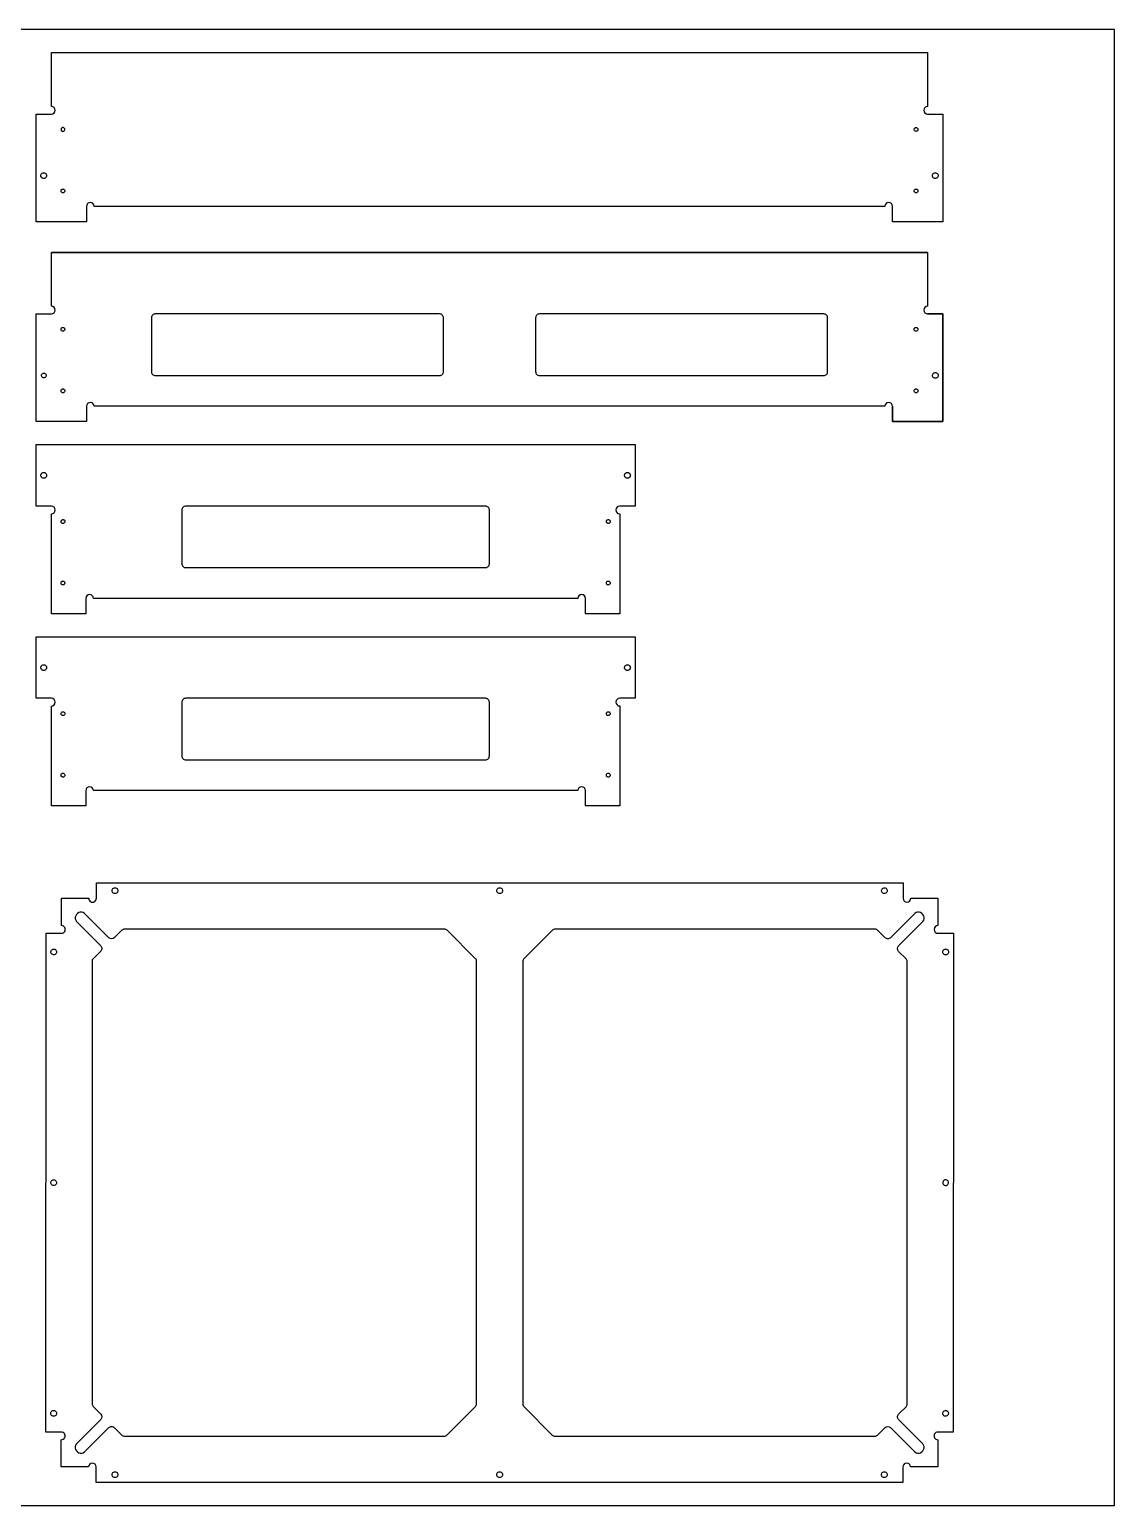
# Model space of a CAD drawing. Header units: inches. Extents: x -747 to 373, y -841 to -415.
# Drawn here: x -565.46 to -530.17, y -614.31 to -566.31 of the extents above; entities that cross this region are included whole.
import ezdxf

# ---------------------------------------------------------------- set-up
doc = ezdxf.new("R2010")
doc.units = ezdxf.units.IN
doc.header["$MEASUREMENT"] = 0
for name, color, linetype in [('T_ANNO', 6, 'Continuous'), ('T_CUT_HOLE_1_8_INCH', 1, 'Continuous'), ('T_CUT_HOLE_3_16_INCH', 2, 'Continuous'), ('T_CUT_THRU', 7, 'Continuous')]:
    doc.layers.add(name, color=color, linetype=linetype)

msp = doc.modelspace()

# ---------------------------------------------------------------- linework, layer by layer
for points in [[(-563.611, -578.564), (-563.611, -579.064), (-565.249, -579.064), (-565.249, -575.564), (-564.749, -575.564)], [(-537.388, -578.564), (-537.388, -579.064), (-535.751, -579.064), (-535.751, -575.564), (-536.251, -575.564)]]:
    msp.add_lwpolyline(points)
at = {"layer": 'T_ANNO'}
msp.add_lwpolyline([(-626.171, -614.314), (-530.171, -614.314), (-530.171, -566.314), (-626.171, -566.314)], close=True, dxfattribs=at)
at = {"layer": 'T_CUT_HOLE_1_8_INCH'}
for points in [[(-564.358, -569.624), (-564.343, -569.618), (-564.33, -569.608), (-564.32, -569.595), (-564.313, -569.58), (-564.311, -569.564), (-564.313, -569.547), (-564.32, -569.532), (-564.33, -569.519), (-564.343, -569.509), (-564.358, -569.503), (-564.374, -569.501), (-564.39, -569.503), (-564.405, -569.509), (-564.418, -569.519), (-564.428, -569.532), (-564.434, -569.547), (-564.436, -569.564), (-564.434, -569.58), (-564.428, -569.595), (-564.418, -569.608), (-564.405, -569.618), (-564.39, -569.624), (-564.374, -569.626)], [(-536.566, -569.58), (-536.572, -569.595), (-536.582, -569.608), (-536.595, -569.618), (-536.61, -569.624), (-536.626, -569.626), (-536.642, -569.624), (-536.657, -569.618), (-536.67, -569.608), (-536.68, -569.595), (-536.686, -569.58), (-536.688, -569.564), (-536.686, -569.547), (-536.68, -569.532), (-536.67, -569.519), (-536.657, -569.509), (-536.642, -569.503), (-536.626, -569.501), (-536.61, -569.503), (-536.595, -569.509), (-536.582, -569.519), (-536.572, -569.532), (-536.566, -569.547), (-536.563, -569.564)], [(-564.313, -571.58), (-564.32, -571.595), (-564.33, -571.608), (-564.343, -571.618), (-564.358, -571.624), (-564.374, -571.626), (-564.39, -571.624), (-564.405, -571.618), (-564.418, -571.608), (-564.428, -571.595), (-564.434, -571.58), (-564.436, -571.564), (-564.434, -571.547), (-564.428, -571.532), (-564.418, -571.519), (-564.405, -571.509), (-564.39, -571.503), (-564.374, -571.501), (-564.358, -571.503), (-564.343, -571.509), (-564.33, -571.519), (-564.32, -571.532), (-564.313, -571.547), (-564.311, -571.564)], [(-536.686, -571.547), (-536.68, -571.532), (-536.67, -571.519), (-536.657, -571.509), (-536.642, -571.503), (-536.626, -571.501), (-536.61, -571.503), (-536.595, -571.509), (-536.582, -571.519), (-536.572, -571.532), (-536.566, -571.547), (-536.563, -571.564), (-536.566, -571.58), (-536.572, -571.595), (-536.582, -571.608), (-536.595, -571.618), (-536.61, -571.624), (-536.626, -571.626), (-536.642, -571.624), (-536.657, -571.618), (-536.67, -571.608), (-536.68, -571.595), (-536.686, -571.58), (-536.688, -571.564)], [(-564.313, -576.08), (-564.32, -576.095), (-564.33, -576.108), (-564.343, -576.118), (-564.358, -576.124), (-564.374, -576.126), (-564.39, -576.124), (-564.405, -576.118), (-564.418, -576.108), (-564.428, -576.095), (-564.434, -576.08), (-564.436, -576.064), (-564.434, -576.047), (-564.428, -576.032), (-564.418, -576.019), (-564.405, -576.009), (-564.39, -576.003), (-564.374, -576.001), (-564.358, -576.003), (-564.343, -576.009), (-564.33, -576.019), (-564.32, -576.032), (-564.313, -576.047), (-564.311, -576.064)], [(-536.599, -576.12), (-536.615, -576.125), (-536.631, -576.126), (-536.647, -576.122), (-536.662, -576.115), (-536.674, -576.104), (-536.683, -576.09), (-536.687, -576.075), (-536.688, -576.058), (-536.685, -576.042), (-536.677, -576.028), (-536.666, -576.016), (-536.653, -576.007), (-536.637, -576.002), (-536.621, -576.001), (-536.605, -576.005), (-536.59, -576.012), (-536.578, -576.023), (-536.569, -576.037), (-536.564, -576.052), (-536.564, -576.069), (-536.567, -576.085), (-536.575, -576.099), (-536.586, -576.111)], [(-564.313, -578.08), (-564.32, -578.095), (-564.33, -578.108), (-564.343, -578.118), (-564.358, -578.124), (-564.374, -578.126), (-564.39, -578.124), (-564.405, -578.118), (-564.418, -578.108), (-564.428, -578.095), (-564.434, -578.08), (-564.436, -578.064), (-564.434, -578.047), (-564.428, -578.032), (-564.418, -578.019), (-564.405, -578.009), (-564.39, -578.003), (-564.374, -578.001), (-564.358, -578.003), (-564.343, -578.009), (-564.33, -578.019), (-564.32, -578.032), (-564.313, -578.047), (-564.311, -578.064)], [(-536.566, -578.08), (-536.572, -578.095), (-536.582, -578.108), (-536.595, -578.118), (-536.61, -578.124), (-536.626, -578.126), (-536.642, -578.124), (-536.657, -578.118), (-536.67, -578.108), (-536.68, -578.095), (-536.686, -578.08), (-536.688, -578.064), (-536.686, -578.047), (-536.68, -578.032), (-536.67, -578.019), (-536.657, -578.009), (-536.642, -578.003), (-536.626, -578.001), (-536.61, -578.003), (-536.595, -578.009), (-536.582, -578.019), (-536.572, -578.032), (-536.566, -578.047), (-536.563, -578.064)], [(-564.331, -582.359), (-564.345, -582.369), (-564.36, -582.374), (-564.376, -582.376), (-564.392, -582.373), (-564.407, -582.366), (-564.42, -582.356), (-564.429, -582.343), (-564.435, -582.327), (-564.436, -582.311), (-564.433, -582.295), (-564.427, -582.28), (-564.416, -582.268), (-564.403, -582.258), (-564.388, -582.253), (-564.371, -582.251), (-564.355, -582.254), (-564.34, -582.261), (-564.328, -582.271), (-564.318, -582.284), (-564.313, -582.3), (-564.311, -582.316), (-564.314, -582.332), (-564.321, -582.347)], [(-546.689, -582.348), (-546.696, -582.333), (-546.699, -582.317), (-546.698, -582.301), (-546.693, -582.285), (-546.684, -582.272), (-546.671, -582.261), (-546.657, -582.254), (-546.641, -582.251), (-546.624, -582.252), (-546.609, -582.258), (-546.595, -582.267), (-546.585, -582.279), (-546.578, -582.294), (-546.575, -582.31), (-546.576, -582.326), (-546.581, -582.342), (-546.59, -582.355), (-546.603, -582.366), (-546.617, -582.373), (-546.633, -582.376), (-546.65, -582.375), (-546.665, -582.369), (-546.679, -582.36)], [(-564.313, -584.33), (-564.32, -584.345), (-564.33, -584.358), (-564.343, -584.368), (-564.358, -584.374), (-564.374, -584.376), (-564.39, -584.374), (-564.405, -584.368), (-564.418, -584.358), (-564.428, -584.345), (-564.434, -584.33), (-564.436, -584.314), (-564.434, -584.297), (-564.428, -584.282), (-564.418, -584.269), (-564.405, -584.259), (-564.39, -584.253), (-564.374, -584.251), (-564.358, -584.253), (-564.343, -584.259), (-564.33, -584.269), (-564.32, -584.282), (-564.313, -584.297), (-564.311, -584.314)], [(-546.577, -584.33), (-546.583, -584.345), (-546.593, -584.358), (-546.606, -584.368), (-546.621, -584.374), (-546.637, -584.376), (-546.653, -584.374), (-546.668, -584.368), (-546.681, -584.358), (-546.691, -584.345), (-546.697, -584.33), (-546.7, -584.314), (-546.697, -584.297), (-546.691, -584.282), (-546.681, -584.269), (-546.668, -584.259), (-546.653, -584.253), (-546.637, -584.251), (-546.621, -584.253), (-546.606, -584.259), (-546.593, -584.269), (-546.583, -584.282), (-546.577, -584.297), (-546.575, -584.314)], [(-564.331, -588.609), (-564.345, -588.619), (-564.36, -588.624), (-564.376, -588.626), (-564.392, -588.623), (-564.407, -588.616), (-564.42, -588.606), (-564.429, -588.593), (-564.435, -588.577), (-564.436, -588.561), (-564.433, -588.545), (-564.427, -588.53), (-564.416, -588.518), (-564.403, -588.508), (-564.388, -588.503), (-564.371, -588.501), (-564.355, -588.504), (-564.34, -588.511), (-564.328, -588.521), (-564.318, -588.534), (-564.313, -588.55), (-564.311, -588.566), (-564.314, -588.582), (-564.321, -588.597)], [(-546.689, -588.598), (-546.696, -588.583), (-546.699, -588.567), (-546.698, -588.551), (-546.693, -588.535), (-546.684, -588.522), (-546.671, -588.511), (-546.657, -588.504), (-546.641, -588.501), (-546.624, -588.502), (-546.609, -588.508), (-546.595, -588.517), (-546.585, -588.529), (-546.578, -588.544), (-546.575, -588.56), (-546.576, -588.576), (-546.581, -588.592), (-546.59, -588.605), (-546.603, -588.616), (-546.617, -588.623), (-546.633, -588.626), (-546.65, -588.625), (-546.665, -588.619), (-546.679, -588.61)], [(-564.313, -590.58), (-564.32, -590.595), (-564.33, -590.608), (-564.343, -590.618), (-564.358, -590.624), (-564.374, -590.626), (-564.39, -590.624), (-564.405, -590.618), (-564.418, -590.608), (-564.428, -590.595), (-564.434, -590.58), (-564.436, -590.564), (-564.434, -590.547), (-564.428, -590.532), (-564.418, -590.519), (-564.405, -590.509), (-564.39, -590.503), (-564.374, -590.501), (-564.358, -590.503), (-564.343, -590.509), (-564.33, -590.519), (-564.32, -590.532), (-564.313, -590.547), (-564.311, -590.564)], [(-546.577, -590.58), (-546.583, -590.595), (-546.593, -590.608), (-546.606, -590.618), (-546.621, -590.624), (-546.637, -590.626), (-546.653, -590.624), (-546.668, -590.618), (-546.681, -590.608), (-546.691, -590.595), (-546.697, -590.58), (-546.7, -590.564), (-546.697, -590.547), (-546.691, -590.532), (-546.681, -590.519), (-546.668, -590.509), (-546.653, -590.503), (-546.637, -590.501), (-546.621, -590.503), (-546.606, -590.509), (-546.593, -590.519), (-546.583, -590.532), (-546.577, -590.547), (-546.575, -590.564)]]:
    msp.add_lwpolyline(points, close=True, dxfattribs=at)
at = {"layer": 'T_CUT_HOLE_3_16_INCH'}
for points in [[(-564.908, -571.088), (-564.918, -571.11), (-564.932, -571.13), (-564.952, -571.145), (-564.975, -571.154), (-564.999, -571.157), (-565.023, -571.154), (-565.046, -571.145), (-565.065, -571.13), (-565.08, -571.11), (-565.089, -571.088), (-565.093, -571.064), (-565.089, -571.039), (-565.08, -571.017), (-565.065, -570.997), (-565.046, -570.982), (-565.023, -570.973), (-564.999, -570.97), (-564.975, -570.973), (-564.952, -570.982), (-564.932, -570.997), (-564.918, -571.017), (-564.908, -571.039), (-564.905, -571.064)], [(-536.08, -571.113), (-536.091, -571.091), (-536.095, -571.067), (-536.092, -571.043), (-536.084, -571.02), (-536.07, -571), (-536.051, -570.984), (-536.029, -570.974), (-536.005, -570.97), (-535.98, -570.972), (-535.957, -570.981), (-535.937, -570.995), (-535.922, -571.014), (-535.911, -571.036), (-535.907, -571.06), (-535.91, -571.084), (-535.918, -571.107), (-535.932, -571.127), (-535.951, -571.143), (-535.973, -571.153), (-535.997, -571.157), (-536.022, -571.155), (-536.045, -571.146), (-536.065, -571.132)], [(-564.947, -577.619), (-564.963, -577.63), (-564.982, -577.637), (-565.001, -577.639), (-565.021, -577.636), (-565.039, -577.628), (-565.054, -577.615), (-565.066, -577.599), (-565.073, -577.58), (-565.074, -577.561), (-565.071, -577.541), (-565.063, -577.523), (-565.05, -577.508), (-565.034, -577.497), (-565.016, -577.49), (-564.996, -577.488), (-564.977, -577.491), (-564.959, -577.499), (-564.943, -577.512), (-564.932, -577.528), (-564.925, -577.547), (-564.923, -577.566), (-564.926, -577.586), (-564.935, -577.604)], [(-536.091, -577.59), (-536.095, -577.566), (-536.092, -577.541), (-536.083, -577.519), (-536.069, -577.499), (-536.05, -577.483), (-536.027, -577.474), (-536.003, -577.47), (-535.979, -577.472), (-535.956, -577.481), (-535.936, -577.496), (-535.921, -577.515), (-535.911, -577.537), (-535.907, -577.561), (-535.91, -577.586), (-535.919, -577.608), (-535.933, -577.628), (-535.952, -577.644), (-535.975, -577.653), (-535.999, -577.657), (-536.023, -577.655), (-536.046, -577.646), (-536.066, -577.631), (-536.081, -577.612)], [(-564.906, -580.83), (-564.911, -580.846), (-564.918, -580.86), (-564.927, -580.874), (-564.939, -580.885), (-564.952, -580.895), (-564.967, -580.902), (-564.982, -580.906), (-564.999, -580.907), (-565.015, -580.906), (-565.031, -580.902), (-565.046, -580.895), (-565.059, -580.885), (-565.071, -580.874), (-565.08, -580.86), (-565.087, -580.846), (-565.091, -580.83), (-565.093, -580.814), (-565.091, -580.797), (-565.087, -580.781), (-565.08, -580.767), (-565.071, -580.753), (-565.059, -580.742), (-565.046, -580.732), (-565.031, -580.725), (-565.015, -580.721), (-564.999, -580.72), (-564.982, -580.721), (-564.967, -580.725), (-564.952, -580.732), (-564.939, -580.742), (-564.927, -580.753), (-564.918, -580.767), (-564.911, -580.781), (-564.906, -580.797), (-564.905, -580.814)], [(-546.028, -580.906), (-546.044, -580.902), (-546.059, -580.895), (-546.072, -580.885), (-546.084, -580.874), (-546.093, -580.86), (-546.1, -580.846), (-546.104, -580.83), (-546.106, -580.814), (-546.104, -580.797), (-546.1, -580.781), (-546.093, -580.767), (-546.084, -580.753), (-546.072, -580.742), (-546.059, -580.732), (-546.044, -580.725), (-546.028, -580.721), (-546.012, -580.72), (-545.996, -580.721), (-545.98, -580.725), (-545.965, -580.732), (-545.952, -580.742), (-545.94, -580.753), (-545.931, -580.767), (-545.924, -580.781), (-545.92, -580.797), (-545.918, -580.814), (-545.92, -580.83), (-545.924, -580.846), (-545.931, -580.86), (-545.94, -580.874), (-545.952, -580.885), (-545.965, -580.895), (-545.98, -580.902), (-545.996, -580.906), (-546.012, -580.907)], [(-564.906, -587.08), (-564.911, -587.096), (-564.918, -587.11), (-564.927, -587.124), (-564.939, -587.135), (-564.952, -587.145), (-564.967, -587.152), (-564.982, -587.156), (-564.999, -587.157), (-565.015, -587.156), (-565.031, -587.152), (-565.046, -587.145), (-565.059, -587.135), (-565.071, -587.124), (-565.08, -587.11), (-565.087, -587.096), (-565.091, -587.08), (-565.093, -587.064), (-565.091, -587.047), (-565.087, -587.031), (-565.08, -587.017), (-565.071, -587.003), (-565.059, -586.992), (-565.046, -586.982), (-565.031, -586.975), (-565.015, -586.971), (-564.999, -586.97), (-564.982, -586.971), (-564.967, -586.975), (-564.952, -586.982), (-564.939, -586.992), (-564.927, -587.003), (-564.918, -587.017), (-564.911, -587.031), (-564.906, -587.047), (-564.905, -587.064)], [(-546.028, -587.156), (-546.044, -587.152), (-546.059, -587.145), (-546.072, -587.135), (-546.084, -587.124), (-546.093, -587.11), (-546.1, -587.096), (-546.104, -587.08), (-546.106, -587.064), (-546.104, -587.047), (-546.1, -587.031), (-546.093, -587.017), (-546.084, -587.003), (-546.072, -586.992), (-546.059, -586.982), (-546.044, -586.975), (-546.028, -586.971), (-546.012, -586.97), (-545.996, -586.971), (-545.98, -586.975), (-545.965, -586.982), (-545.952, -586.992), (-545.94, -587.003), (-545.931, -587.017), (-545.924, -587.031), (-545.92, -587.047), (-545.918, -587.064), (-545.92, -587.08), (-545.924, -587.096), (-545.931, -587.11), (-545.94, -587.124), (-545.952, -587.135), (-545.965, -587.145), (-545.98, -587.152), (-545.996, -587.156), (-546.012, -587.157)], [(-562.747, -594.252), (-562.727, -594.237), (-562.705, -594.228), (-562.684, -594.225), (-562.68, -594.225), (-562.656, -594.228), (-562.633, -594.237), (-562.614, -594.252), (-562.599, -594.272), (-562.59, -594.294), (-562.587, -594.318), (-562.59, -594.343), (-562.599, -594.365), (-562.614, -594.385), (-562.633, -594.4), (-562.656, -594.409), (-562.68, -594.412), (-562.705, -594.409), (-562.727, -594.4), (-562.747, -594.385), (-562.762, -594.365), (-562.771, -594.343), (-562.774, -594.318), (-562.771, -594.294), (-562.762, -594.271)], [(-550.143, -594.228), (-550.121, -594.237), (-550.101, -594.252), (-550.086, -594.271), (-550.077, -594.294), (-550.074, -594.318), (-550.077, -594.343), (-550.086, -594.365), (-550.101, -594.385), (-550.121, -594.399), (-550.143, -594.409), (-550.168, -594.412), (-550.192, -594.409), (-550.215, -594.399), (-550.234, -594.385), (-550.249, -594.365), (-550.258, -594.343), (-550.261, -594.318), (-550.258, -594.294), (-550.249, -594.271), (-550.234, -594.252), (-550.215, -594.237), (-550.192, -594.228), (-550.168, -594.225)], [(-537.614, -594.402), (-537.637, -594.41), (-537.661, -594.412), (-537.685, -594.407), (-537.707, -594.396), (-537.726, -594.38), (-537.739, -594.36), (-537.747, -594.336), (-537.749, -594.312), (-537.744, -594.288), (-537.733, -594.266), (-537.717, -594.248), (-537.696, -594.234), (-537.673, -594.226), (-537.649, -594.225), (-537.625, -594.229), (-537.603, -594.24), (-537.584, -594.256), (-537.571, -594.277), (-537.563, -594.3), (-537.561, -594.324), (-537.566, -594.348), (-537.577, -594.37), (-537.593, -594.389)], [(-564.726, -596.389), (-564.745, -596.373), (-564.758, -596.353), (-564.766, -596.33), (-564.768, -596.305), (-564.763, -596.281), (-564.752, -596.259), (-564.736, -596.241), (-564.715, -596.227), (-564.692, -596.219), (-564.668, -596.218), (-564.644, -596.223), (-564.622, -596.233), (-564.604, -596.25), (-564.59, -596.27), (-564.582, -596.293), (-564.581, -596.318), (-564.585, -596.342), (-564.596, -596.363), (-564.612, -596.382), (-564.633, -596.395), (-564.656, -596.403), (-564.68, -596.405), (-564.704, -596.4)], [(-535.596, -596.246), (-535.581, -596.265), (-535.571, -596.288), (-535.569, -596.308), (-535.569, -596.312), (-535.571, -596.336), (-535.581, -596.359), (-535.596, -596.378), (-535.615, -596.393), (-535.638, -596.402), (-535.662, -596.406), (-535.686, -596.402), (-535.709, -596.393), (-535.728, -596.378), (-535.743, -596.359), (-535.753, -596.336), (-535.756, -596.312), (-535.753, -596.288), (-535.743, -596.265), (-535.728, -596.246), (-535.709, -596.231), (-535.686, -596.221), (-535.662, -596.218), (-535.638, -596.221), (-535.615, -596.231)], [(-564.767, -603.835), (-564.769, -603.81), (-564.765, -603.786), (-564.755, -603.764), (-564.739, -603.745), (-564.719, -603.731), (-564.696, -603.723), (-564.671, -603.721), (-564.647, -603.725), (-564.625, -603.736), (-564.606, -603.752), (-564.592, -603.772), (-564.584, -603.795), (-564.582, -603.819), (-564.586, -603.843), (-564.597, -603.865), (-564.613, -603.884), (-564.633, -603.898), (-564.656, -603.906), (-564.68, -603.908), (-564.704, -603.904), (-564.726, -603.894), (-564.745, -603.878), (-564.759, -603.858)], [(-535.575, -603.786), (-535.585, -603.764), (-535.601, -603.746), (-535.621, -603.732), (-535.644, -603.724), (-535.668, -603.722), (-535.693, -603.726), (-535.715, -603.736), (-535.733, -603.752), (-535.747, -603.772), (-535.755, -603.796), (-535.757, -603.82), (-535.753, -603.844), (-535.742, -603.866), (-535.727, -603.885), (-535.706, -603.899), (-535.683, -603.907), (-535.659, -603.909), (-535.635, -603.904), (-535.613, -603.894), (-535.594, -603.878), (-535.58, -603.858), (-535.572, -603.835), (-535.57, -603.81)], [(-564.744, -611.384), (-564.759, -611.365), (-564.768, -611.342), (-564.771, -611.322), (-564.771, -611.318), (-564.768, -611.294), (-564.759, -611.271), (-564.744, -611.252), (-564.724, -611.237), (-564.702, -611.227), (-564.677, -611.224), (-564.653, -611.227), (-564.631, -611.237), (-564.611, -611.252), (-564.596, -611.271), (-564.587, -611.294), (-564.584, -611.318), (-564.587, -611.342), (-564.596, -611.365), (-564.611, -611.384), (-564.631, -611.399), (-564.653, -611.409), (-564.677, -611.412), (-564.702, -611.409), (-564.724, -611.399)], [(-535.75, -611.36), (-535.757, -611.337), (-535.759, -611.312), (-535.754, -611.288), (-535.743, -611.266), (-535.727, -611.248), (-535.707, -611.234), (-535.684, -611.227), (-535.659, -611.225), (-535.635, -611.23), (-535.613, -611.241), (-535.595, -611.257), (-535.581, -611.277), (-535.573, -611.3), (-535.572, -611.325), (-535.577, -611.349), (-535.588, -611.371), (-535.604, -611.389), (-535.624, -611.403), (-535.647, -611.41), (-535.672, -611.412), (-535.696, -611.407), (-535.718, -611.396), (-535.736, -611.38)], [(-562.591, -613.287), (-562.587, -613.312), (-562.591, -613.336), (-562.6, -613.359), (-562.615, -613.378), (-562.634, -613.393), (-562.657, -613.402), (-562.681, -613.405), (-562.705, -613.402), (-562.728, -613.393), (-562.747, -613.378), (-562.762, -613.359), (-562.772, -613.336), (-562.775, -613.312), (-562.772, -613.287), (-562.762, -613.265), (-562.747, -613.245), (-562.728, -613.231), (-562.705, -613.221), (-562.681, -613.218), (-562.657, -613.221), (-562.634, -613.231), (-562.615, -613.245), (-562.6, -613.265)], [(-550.196, -613.402), (-550.219, -613.393), (-550.238, -613.378), (-550.253, -613.358), (-550.262, -613.336), (-550.266, -613.312), (-550.262, -613.287), (-550.253, -613.265), (-550.238, -613.245), (-550.219, -613.23), (-550.196, -613.221), (-550.172, -613.218), (-550.148, -613.221), (-550.125, -613.23), (-550.106, -613.245), (-550.091, -613.265), (-550.081, -613.287), (-550.078, -613.312), (-550.081, -613.336), (-550.091, -613.359), (-550.106, -613.378), (-550.125, -613.393), (-550.148, -613.402), (-550.172, -613.405)], [(-537.593, -613.378), (-537.612, -613.393), (-537.635, -613.402), (-537.656, -613.405), (-537.659, -613.405), (-537.683, -613.402), (-537.706, -613.393), (-537.725, -613.378), (-537.74, -613.358), (-537.75, -613.336), (-537.753, -613.311), (-537.75, -613.287), (-537.74, -613.265), (-537.725, -613.245), (-537.706, -613.23), (-537.683, -613.221), (-537.659, -613.218), (-537.635, -613.221), (-537.612, -613.23), (-537.593, -613.245), (-537.578, -613.265), (-537.569, -613.287), (-537.565, -613.312), (-537.569, -613.336), (-537.578, -613.358)]]:
    msp.add_lwpolyline(points, close=True, dxfattribs=at)
at = {"layer": 'T_CUT_THRU'}
for p, q in [((-536.251, -573.564), (-564.749, -573.564)), ((-535.916, -612.175), (-535.916, -613.062)), ((-563.665, -613.062), (-564.427, -613.061))]:
    msp.add_line(p, q, dxfattribs=at)
for points in [[(-564.749, -567.064), (-536.251, -567.064), (-536.251, -568.814, 1), (-536.251, -569.064), (-535.751, -569.064), (-535.751, -572.564), (-537.388, -572.564), (-537.388, -572.064, 1), (-537.638, -572.064), (-563.361, -572.064, 1), (-563.611, -572.064), (-563.611, -572.564), (-565.249, -572.564), (-565.249, -569.064), (-564.749, -569.064, 1), (-564.749, -568.814)], [(-564.749, -573.564), (-536.251, -573.564), (-536.251, -575.314, 1), (-536.251, -575.564), (-535.751, -575.564), (-535.751, -579.064), (-537.388, -579.064), (-537.388, -578.564, 1), (-537.638, -578.564), (-563.361, -578.564, 1), (-563.611, -578.564), (-563.611, -579.064), (-565.249, -579.064), (-565.249, -575.564), (-564.749, -575.564, 1), (-564.749, -575.314)], [(-551.999, -577.439), (-551.999, -575.689, 0.414214), (-552.124, -575.564), (-561.374, -575.564, 0.414214), (-561.499, -575.689), (-561.499, -577.439, 0.414214), (-561.374, -577.564), (-552.124, -577.564, 0.414214)], [(-539.626, -577.564, 0.414214), (-539.501, -577.439), (-539.501, -575.689, 0.414214), (-539.626, -575.564), (-548.876, -575.564, 0.414214), (-549.001, -575.689), (-549.001, -577.439, 0.414214), (-548.876, -577.564)], [(-565.249, -579.814), (-545.762, -579.814), (-545.762, -581.814), (-546.262, -581.813, 0.999996), (-546.262, -582.063), (-546.262, -585.314), (-547.378, -585.314), (-547.378, -584.814, 1), (-547.628, -584.814), (-563.383, -584.814, 1), (-563.633, -584.814), (-563.633, -585.314), (-564.749, -585.314), (-564.749, -582.064, 1), (-564.749, -581.814), (-565.249, -581.814)], [(-550.63, -583.814, 0.414214), (-550.505, -583.689), (-550.505, -581.939, 0.414214), (-550.63, -581.814), (-560.38, -581.814, 0.414214), (-560.505, -581.939), (-560.505, -583.689, 0.414214), (-560.38, -583.814)], [(-565.249, -586.064), (-545.762, -586.064), (-545.762, -588.064), (-546.262, -588.063, 0.999996), (-546.262, -588.313), (-546.262, -591.564), (-547.378, -591.564), (-547.378, -591.064, 1), (-547.628, -591.064), (-563.383, -591.064, 1), (-563.633, -591.064), (-563.633, -591.564), (-564.749, -591.564), (-564.749, -588.314, 1), (-564.749, -588.064), (-565.249, -588.064)], [(-550.63, -590.064, 0.414214), (-550.505, -589.939), (-550.505, -588.189, 0.414214), (-550.63, -588.064), (-560.38, -588.064, 0.414214), (-560.505, -588.189), (-560.505, -589.939, 0.414214), (-560.38, -590.064)], [(-537.053, -613.562), (-563.291, -613.562), (-563.29, -613.062, 1), (-563.54, -613.062), (-564.428, -613.061), (-564.428, -612.174, 1.000192), (-564.428, -611.924), (-564.928, -611.924), (-564.924, -595.705), (-564.424, -595.705, 1.00019), (-564.424, -595.455), (-564.424, -594.568), (-563.536, -594.568, 1.000192), (-563.286, -594.568), (-563.286, -594.068), (-537.049, -594.068), (-537.049, -594.568, 1), (-536.799, -594.568), (-535.912, -594.568), (-535.912, -595.456, 1), (-535.912, -595.706), (-535.412, -595.706), (-535.416, -611.925), (-535.916, -611.925, 1.000096), (-535.916, -612.175), (-535.916, -613.062), (-536.803, -613.062, 1), (-537.053, -613.062)], [(-550.955, -596.533), (-551.881, -595.606, 0.198912), (-551.97, -595.569), (-562.372, -595.567, 0.198911), (-562.461, -595.604), (-562.705, -595.848, -0.414207), (-562.882, -595.848), (-563.673, -595.057), (-563.715, -595.032), (-563.763, -595.02), (-563.811, -595.02), (-563.859, -595.033), (-563.901, -595.057), (-563.936, -595.092), (-563.96, -595.134), (-563.973, -595.181), (-563.973, -595.23), (-563.96, -595.278), (-563.935, -595.32), (-563.145, -596.111, -0.41422), (-563.145, -596.288), (-563.424, -596.567), (-563.427, -611.006, 0.198914), (-563.39, -611.095), (-563.145, -611.34, -0.414207), (-563.145, -611.517), (-563.939, -612.31), (-563.963, -612.353), (-563.976, -612.4), (-563.976, -612.449), (-563.963, -612.496), (-563.939, -612.539), (-563.904, -612.573), (-563.862, -612.598), (-563.814, -612.61), (-563.765, -612.61), (-563.718, -612.598), (-563.676, -612.573), (-562.882, -611.78, -0.41422), (-562.705, -611.78), (-562.464, -612.022, 0.198914), (-562.375, -612.058), (-551.973, -612.06, 0.198912), (-551.885, -612.024), (-550.958, -611.097, 0.198912), (-550.921, -611.009), (-550.918, -596.621, 0.198912)], [(-536.915, -611.011), (-536.912, -596.624, 0.198912), (-536.949, -596.535), (-537.193, -596.292, -0.413542), (-537.193, -596.115), (-536.401, -595.319), (-536.376, -595.277), (-536.363, -595.23), (-536.364, -595.181), (-536.376, -595.133), (-536.401, -595.091), (-536.435, -595.057), (-536.478, -595.032), (-536.525, -595.019), (-536.574, -595.02), (-536.621, -595.032), (-536.664, -595.057), (-537.455, -595.852, -0.414885), (-537.632, -595.852), (-537.875, -595.608, 0.198912), (-537.964, -595.572), (-548.366, -595.57, 0.198912), (-548.455, -595.606), (-549.382, -596.533, 0.198912), (-549.418, -596.621), (-549.421, -611.009, 0.198912), (-549.384, -611.097), (-548.458, -612.024, 0.198912), (-548.369, -612.061), (-537.967, -612.063, 0.198912), (-537.879, -612.026), (-537.634, -611.782, -0.414207), (-537.457, -611.782), (-536.667, -612.573), (-536.624, -612.597), (-536.577, -612.61), (-536.528, -612.61), (-536.481, -612.597), (-536.438, -612.573), (-536.404, -612.538), (-536.379, -612.496), (-536.367, -612.448), (-536.367, -612.4), (-536.38, -612.352), (-536.404, -612.31), (-537.194, -611.519, -0.41422), (-537.194, -611.342), (-536.952, -611.1, 0.198912)]]:
    msp.add_lwpolyline(points, format="xyb", close=True, dxfattribs=at)

doc.saveas('drawing.dxf')
